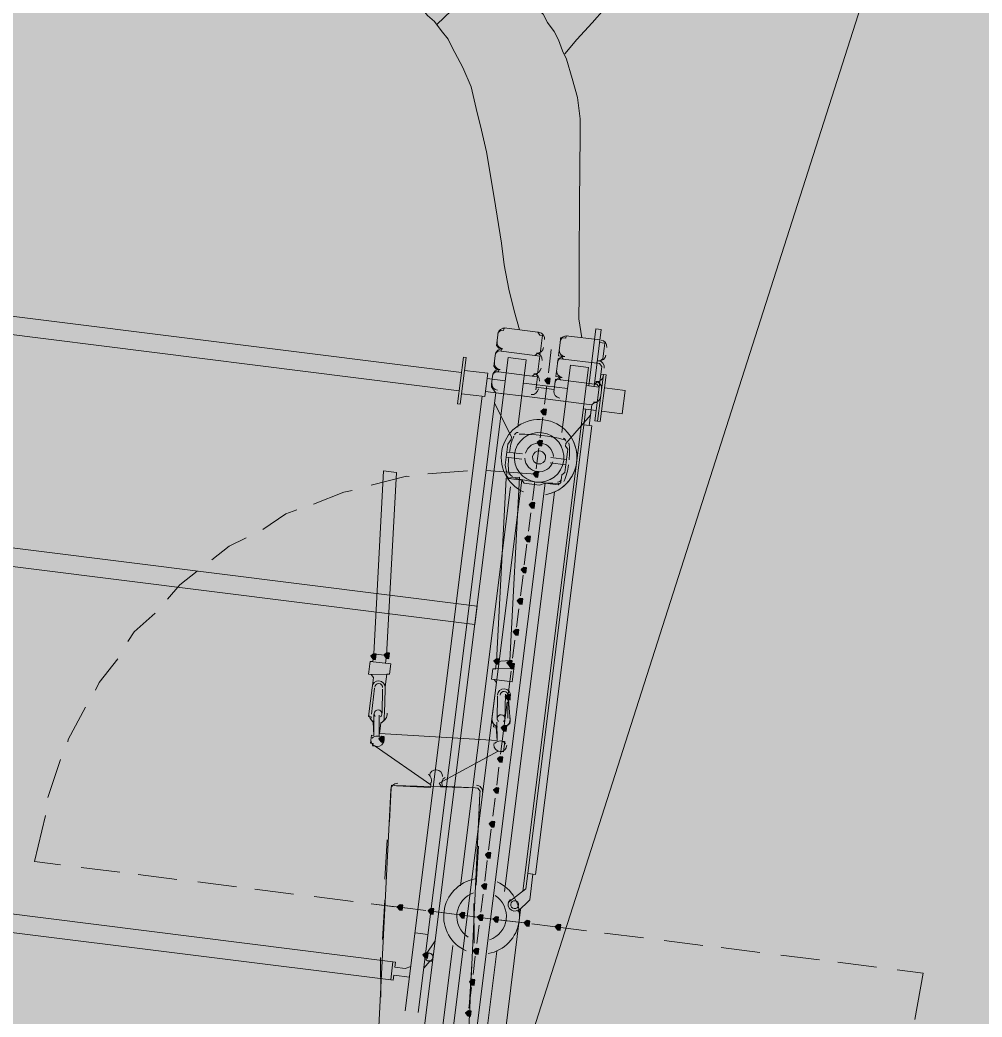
# Model space of a CAD drawing. Header units: metres. Extents: x -4 to 509425, y 7549 to 4732445.
# Drawn here: x 476016.144 to 476019.263, y 4719780.214 to 4719783.445 of the extents above; entities that cross this region are included whole.
import ezdxf

# ---------------------------------------------------------------- set-up
doc = ezdxf.new("R2010")
doc.units = ezdxf.units.M
doc.header["$LTSCALE"] = 0.01
doc.header["$MEASUREMENT"] = 0
doc.layers.get('0').update_dxf_attribs({"lineweight": 0})
for name, color, linetype in [('_SUBESTACIÓN', 1, 'Continuous'), ('NUDO GAROÑA', 211, 'Continuous'), ('SUBESTACION LA VID', 253, 'Continuous')]:
    doc.layers.add(name, color=color, linetype=linetype)

# ---------------------------------------------------------------- blocks, each defined once
blk = doc.blocks.new('A$Cfff6051d')
at = {"layer": 'SUBESTACION LA VID', "transparency": 33554687}
h = blk.add_hatch(color=256, dxfattribs=at)
h.dxf.hatch_style = 2
h.paths.add_polyline_path([(476017.8622, 4719782.2749), (476017.8633, 4719782.2833), (476017.8549, 4719782.2844), (476017.8454, 4719782.277), (476017.8528, 4719782.2676), (476017.8612, 4719782.2665)])
h = blk.add_hatch(color=256, dxfattribs=at)
h.dxf.hatch_style = 2
h.paths.add_polyline_path([(476017.8496, 4719782.1741), (476017.8506, 4719782.1825), (476017.8422, 4719782.1836), (476017.8328, 4719782.1762), (476017.8401, 4719782.1668), (476017.8485, 4719782.1657)])
h = blk.add_hatch(color=256, dxfattribs=at)
h.dxf.hatch_style = 2
h.paths.add_polyline_path([(476017.837, 4719782.0733), (476017.838, 4719782.0817), (476017.8296, 4719782.0828), (476017.8202, 4719782.0754), (476017.8275, 4719782.066), (476017.8359, 4719782.0649)])
h = blk.add_hatch(color=256, dxfattribs=at)
h.dxf.hatch_style = 2
h.paths.add_polyline_path([(476017.8243, 4719781.9725), (476017.8254, 4719781.9809), (476017.817, 4719781.982), (476017.8075, 4719781.9746), (476017.8149, 4719781.9652), (476017.8233, 4719781.9641)])
h = blk.add_hatch(color=256, dxfattribs=at)
h.dxf.hatch_style = 2
h.paths.add_polyline_path([(476017.8117, 4719781.8717), (476017.8127, 4719781.8801), (476017.8043, 4719781.8812), (476017.7949, 4719781.8738), (476017.8022, 4719781.8644), (476017.8106, 4719781.8633)])
h = blk.add_hatch(color=256, dxfattribs=at)
h.dxf.hatch_style = 2
h.paths.add_polyline_path([(476017.798, 4719781.7625), (476017.799, 4719781.7709), (476017.7906, 4719781.772), (476017.7812, 4719781.7646), (476017.7885, 4719781.7552), (476017.7969, 4719781.7541)])
h = blk.add_hatch(color=256, dxfattribs=at)
h.dxf.hatch_style = 2
h.paths.add_polyline_path([(476017.7854, 4719781.6617), (476017.7864, 4719781.6701), (476017.778, 4719781.6712), (476017.7686, 4719781.6638), (476017.7759, 4719781.6544), (476017.7843, 4719781.6533)])
h = blk.add_hatch(color=256, dxfattribs=at)
h.dxf.hatch_style = 2
h.paths.add_polyline_path([(476017.7727, 4719781.5609), (476017.7738, 4719781.5693), (476017.7654, 4719781.5704), (476017.7559, 4719781.563), (476017.7633, 4719781.5536), (476017.7717, 4719781.5525)])
h = blk.add_hatch(color=256, dxfattribs=at)
h.dxf.hatch_style = 2
h.paths.add_polyline_path([(476017.7601, 4719781.4601), (476017.7611, 4719781.4685), (476017.7527, 4719781.4695), (476017.7433, 4719781.4622), (476017.7506, 4719781.4527), (476017.759, 4719781.4517)])
h = blk.add_hatch(color=256, dxfattribs=at)
h.dxf.hatch_style = 2
h.paths.add_polyline_path([(476017.298, 4719781.3815), (476017.2991, 4719781.3899), (476017.2907, 4719781.391), (476017.2812, 4719781.3836), (476017.2886, 4719781.3742), (476017.297, 4719781.3731)])
h = blk.add_hatch(color=256, dxfattribs=at)
h.dxf.hatch_style = 2
h.paths.add_polyline_path([(476017.3411, 4719781.3846), (476017.3421, 4719781.393), (476017.3337, 4719781.3941), (476017.3243, 4719781.3868), (476017.3316, 4719781.3773), (476017.34, 4719781.3762)])
h = blk.add_hatch(color=256, dxfattribs=at)
h.dxf.hatch_style = 2
h.paths.add_polyline_path([(476017.697, 4719781.3656), (476017.6981, 4719781.374), (476017.6897, 4719781.3751), (476017.6802, 4719781.3677), (476017.6876, 4719781.3583), (476017.696, 4719781.3572)])
h = blk.add_hatch(color=256, dxfattribs=at)
h.dxf.hatch_style = 2
h.paths.add_polyline_path([(476017.739, 4719781.3603), (476017.7401, 4719781.3687), (476017.7317, 4719781.3698), (476017.7222, 4719781.3625), (476017.7296, 4719781.353), (476017.738, 4719781.3519)])
h = blk.add_hatch(color=256, dxfattribs=at)
h.dxf.hatch_style = 2
h.paths.add_polyline_path([(476017.7464, 4719781.3509), (476017.7474, 4719781.3593), (476017.739, 4719781.3603), (476017.7296, 4719781.353), (476017.7369, 4719781.3435), (476017.7453, 4719781.3425)])
h = blk.add_hatch(color=256, dxfattribs=at)
h.dxf.hatch_style = 2
h.paths.add_polyline_path([(476017.7337, 4719781.2501), (476017.7348, 4719781.2585), (476017.7264, 4719781.2595), (476017.7169, 4719781.2522), (476017.7243, 4719781.2427), (476017.7327, 4719781.2417)])
h = blk.add_hatch(color=256, dxfattribs=at)
h.dxf.hatch_style = 2
h.paths.add_polyline_path([(476017.7211, 4719781.1493), (476017.7222, 4719781.1577), (476017.7138, 4719781.1587), (476017.7043, 4719781.1514), (476017.7117, 4719781.1419), (476017.7201, 4719781.1409)])
h = blk.add_hatch(color=256, dxfattribs=at)
h.dxf.hatch_style = 2
h.paths.add_polyline_path([(476017.3242, 4719781.1137), (476017.3252, 4719781.1221), (476017.3168, 4719781.1232), (476017.3074, 4719781.1158), (476017.3147, 4719781.1064), (476017.3231, 4719781.1053)])
h = blk.add_hatch(color=256, dxfattribs=at)
h.dxf.hatch_style = 2
h.paths.add_polyline_path([(476017.7085, 4719781.0485), (476017.7095, 4719781.0569), (476017.7011, 4719781.0579), (476017.6917, 4719781.0506), (476017.699, 4719781.0411), (476017.7074, 4719781.0401)])
h = blk.add_hatch(color=256, dxfattribs=at)
h.dxf.hatch_style = 2
h.paths.add_polyline_path([(476017.6958, 4719780.9477), (476017.6969, 4719780.9561), (476017.6885, 4719780.9571), (476017.679, 4719780.9498), (476017.6864, 4719780.9403), (476017.6948, 4719780.9393)])
h = blk.add_hatch(color=256, dxfattribs=at)
h.dxf.hatch_style = 2
h.paths.add_polyline_path([(476017.6821, 4719780.8385), (476017.6832, 4719780.8469), (476017.6748, 4719780.8479), (476017.6653, 4719780.8406), (476017.6727, 4719780.8311), (476017.6811, 4719780.8301)])
h = blk.add_hatch(color=256, dxfattribs=at)
h.dxf.hatch_style = 2
h.paths.add_polyline_path([(476017.6695, 4719780.7377), (476017.6706, 4719780.7461), (476017.6622, 4719780.7471), (476017.6527, 4719780.7398), (476017.6601, 4719780.7303), (476017.6685, 4719780.7293)])
h = blk.add_hatch(color=256, dxfattribs=at)
h.dxf.hatch_style = 2
h.paths.add_polyline_path([(476017.6569, 4719780.6369), (476017.6579, 4719780.6453), (476017.6495, 4719780.6463), (476017.6401, 4719780.639), (476017.6474, 4719780.6295), (476017.6558, 4719780.6285)])
h = blk.add_hatch(color=256, dxfattribs=at)
h.dxf.hatch_style = 2
h.paths.add_polyline_path([(476017.3838, 4719780.5687), (476017.3849, 4719780.5771), (476017.3765, 4719780.5782), (476017.367, 4719780.5708), (476017.3744, 4719780.5614), (476017.3828, 4719780.5603)])
h = blk.add_hatch(color=256, dxfattribs=at)
h.dxf.hatch_style = 2
h.paths.add_polyline_path([(476017.4846, 4719780.5561), (476017.4857, 4719780.5645), (476017.4773, 4719780.5655), (476017.4678, 4719780.5582), (476017.4752, 4719780.5487), (476017.4836, 4719780.5477)])
h = blk.add_hatch(color=256, dxfattribs=at)
h.dxf.hatch_style = 2
h.paths.add_polyline_path([(476017.5854, 4719780.5434), (476017.5865, 4719780.5518), (476017.5781, 4719780.5529), (476017.5686, 4719780.5455), (476017.576, 4719780.5361), (476017.5844, 4719780.535)])
h = blk.add_hatch(color=256, dxfattribs=at)
h.dxf.hatch_style = 2
h.paths.add_polyline_path([(476017.6442, 4719780.5361), (476017.6453, 4719780.5445), (476017.6369, 4719780.5455), (476017.6274, 4719780.5382), (476017.6348, 4719780.5287), (476017.6432, 4719780.5277)])
h = blk.add_hatch(color=256, dxfattribs=at)
h.dxf.hatch_style = 2
h.paths.add_polyline_path([(476017.6946, 4719780.5297), (476017.6957, 4719780.5381), (476017.6873, 4719780.5392), (476017.6778, 4719780.5318), (476017.6852, 4719780.5224), (476017.6936, 4719780.5213)])
h = blk.add_hatch(color=256, dxfattribs=at)
h.dxf.hatch_style = 2
h.paths.add_polyline_path([(476017.7954, 4719780.5171), (476017.7965, 4719780.5255), (476017.7881, 4719780.5266), (476017.7786, 4719780.5192), (476017.786, 4719780.5098), (476017.7944, 4719780.5087)])
h = blk.add_hatch(color=256, dxfattribs=at)
h.dxf.hatch_style = 2
h.paths.add_polyline_path([(476017.8962, 4719780.5045), (476017.8973, 4719780.5129), (476017.8889, 4719780.5139), (476017.8794, 4719780.5066), (476017.8868, 4719780.4971), (476017.8952, 4719780.4961)])
h = blk.add_hatch(color=256, dxfattribs=at)
h.dxf.hatch_style = 2
h.paths.add_polyline_path([(476017.4667, 4719780.4133), (476017.4678, 4719780.4217), (476017.4594, 4719780.4227), (476017.4499, 4719780.4154), (476017.4573, 4719780.4059), (476017.4657, 4719780.4049)])
h = blk.add_hatch(color=256, dxfattribs=at)
h.dxf.hatch_style = 2
h.paths.add_polyline_path([(476017.6305, 4719780.4269), (476017.6316, 4719780.4353), (476017.6232, 4719780.4363), (476017.6137, 4719780.429), (476017.6211, 4719780.4195), (476017.6295, 4719780.4185)])
h = blk.add_hatch(color=256, dxfattribs=at)
h.dxf.hatch_style = 2
h.paths.add_polyline_path([(476017.6179, 4719780.3261), (476017.619, 4719780.3345), (476017.6106, 4719780.3355), (476017.6011, 4719780.3282), (476017.6085, 4719780.3187), (476017.6169, 4719780.3177)])
h = blk.add_hatch(color=256, dxfattribs=at)
h.dxf.hatch_style = 2
h.paths.add_polyline_path([(476017.6053, 4719780.2252), (476017.6063, 4719780.2336), (476017.5979, 4719780.2347), (476017.5885, 4719780.2274), (476017.5958, 4719780.2179), (476017.6042, 4719780.2168)])
at = {"layer": 'SUBESTACION LA VID', "lineweight": 15}
for p, q in [((476014.4086, 4719782.6994), (476017.5756, 4719782.3023)), ((476014.4013, 4719782.6406), (476017.5682, 4719782.2435)), ((476017.6932, 4719782.4241), (476017.6901, 4719782.3989)), ((476017.8224, 4719782.4335), (476017.7132, 4719782.4472)), ((476017.9148, 4719782.4219), (476018.024, 4719782.4082)), ((476017.8329, 4719782.381), (476017.836, 4719782.4062)), ((476017.8917, 4719782.3736), (476017.8948, 4719782.3988)), ((476017.275, 4719778.7479), (476017.7268, 4719782.3516)), ((476017.6848, 4719782.3569), (476017.6816, 4719782.3317)), ((476017.8129, 4719782.3579), (476017.7037, 4719782.3716)), ((476017.7037, 4719782.3716), (476017.8129, 4719782.3579)), ((476017.8665, 4719782.3768), (476017.857, 4719782.3012)), ((476018.0376, 4719782.3809), (476018.0345, 4719782.3557)), ((476017.9872, 4719782.319), (476017.7745, 4719780.6221)), ((476017.8244, 4719782.3138), (476017.8276, 4719782.339)), ((476017.8832, 4719782.3064), (476017.8864, 4719782.3316)), ((476017.9053, 4719782.3463), (476018.0145, 4719782.3326)), ((476018.0145, 4719782.3326), (476017.9053, 4719782.3463)), ((476017.585, 4719782.3097), (476017.5755, 4719782.2341)), ((476017.6764, 4719782.2897), (476017.6732, 4719782.2645)), ((476017.8045, 4719782.2907), (476017.6953, 4719782.3044)), ((476017.6953, 4719782.3044), (476017.8045, 4719782.2907)), ((476018.0292, 4719782.3137), (476018.026, 4719782.2885)), ((476017.6585, 4719782.2834), (476017.7173, 4719782.276)), ((476017.9189, 4719782.2508), (476017.7761, 4719782.2687)), ((476017.816, 4719782.2466), (476017.8192, 4719782.2718)), ((476017.8171, 4719782.255), (476017.8759, 4719782.2476)), ((476017.8517, 4719782.2592), (476017.8444, 4719782.2004)), ((476017.8748, 4719782.2392), (476017.878, 4719782.2644)), ((476017.8969, 4719782.2791), (476018.0061, 4719782.2654)), ((476018.0061, 4719782.2654), (476017.8969, 4719782.2791)), ((476018.0218, 4719782.2549), (476018.0124, 4719782.1793)), ((476017.6427, 4719782.2257), (476017.3932, 4719780.2348)), ((476017.4352, 4719780.2295), (476017.6869, 4719782.2372)), ((476017.6533, 4719782.2414), (476017.7121, 4719782.234)), ((476017.6869, 4719782.2372), (476017.7961, 4719782.2235)), ((476017.9137, 4719782.2088), (476017.7709, 4719782.2267)), ((476018.0208, 4719782.2465), (476018.0176, 4719782.2213)), ((476018.0386, 4719782.2528), (476018.0292, 4719782.1772)), ((476017.9977, 4719782.1982), (476017.8885, 4719782.2119)), ((476017.8391, 4719782.1584), (476017.8307, 4719782.0912)), ((476017.9788, 4719782.1835), (476017.9724, 4719782.1331)), ((476017.9956, 4719782.1814), (476017.9892, 4719782.131)), ((476017.7708, 4719782.0219), (476017.7204, 4719782.0282)), ((476017.7729, 4719782.0387), (476017.7225, 4719782.045)), ((476017.8265, 4719782.0576), (476017.818, 4719781.9904)), ((476017.8632, 4719782.0103), (476017.9136, 4719782.004)), ((476017.8653, 4719782.0271), (476017.9157, 4719782.0208)), ((476017.2907, 4719781.391), (476017.3224, 4719781.9842)), ((476017.3644, 4719781.979), (476017.3224, 4719781.9842)), ((476017.3327, 4719781.3857), (476017.3644, 4719781.979)), ((476017.5954, 4719781.9842), (476017.4662, 4719781.9748)), ((476017.8159, 4719781.9736), (476017.6553, 4719781.9852)), ((476017.7708, 4719781.9536), (476017.4158, 4719779.1227)), ((476017.8464, 4719781.9442), (476017.4915, 4719779.1132)), ((476017.5718, 4719780.639), (476017.734, 4719781.9326)), ((476017.6886, 4719781.3667), (476017.7204, 4719781.96)), ((476017.7204, 4719781.96), (476017.7634, 4719781.9631)), ((476017.7317, 4719781.3698), (476017.7634, 4719781.9631)), ((476017.8128, 4719781.9484), (476017.8054, 4719781.8896)), ((476017.7146, 4719780.6211), (476017.8768, 4719781.9147)), ((476017.8001, 4719781.8476), (476017.7928, 4719781.7888)), ((476017.7875, 4719781.7468), (476017.7791, 4719781.6796)), ((476017.7748, 4719781.646), (476017.7664, 4719781.5788)), ((476017.7612, 4719781.5368), (476017.7538, 4719781.4779)), ((476017.7485, 4719781.4359), (476017.7411, 4719781.3771)), ((476017.2875, 4719781.3658), (476017.2896, 4719781.3826)), ((476017.3327, 4719781.3857), (476017.2907, 4719781.391)), ((476017.3295, 4719781.3605), (476017.3327, 4719781.3857)), ((476017.2749, 4719781.3332), (476017.278, 4719781.3584)), ((476017.278, 4719781.3584), (476017.278, 4719781.3584)), ((476017.3379, 4719781.3594), (476017.2791, 4719781.3668)), ((476017.3379, 4719781.3594), (476017.3379, 4719781.3594)), ((476017.6855, 4719781.3415), (476017.6886, 4719781.3667)), ((476017.6886, 4719781.3667), (476017.7317, 4719781.3698)), ((476017.7369, 4719781.3435), (476017.7306, 4719781.3614)), ((476017.2749, 4719781.3332), (476017.2749, 4719781.3332)), ((476017.2822, 4719781.3238), (476017.2896, 4719781.3143)), ((476017.3337, 4719781.3258), (476017.3316, 4719781.309)), ((476017.3421, 4719781.3248), (476017.3421, 4719781.3248)), ((476017.6729, 4719781.3089), (476017.6771, 4719781.3425)), ((476017.6771, 4719781.3425), (476017.7369, 4719781.3435)), ((476017.6771, 4719781.3425), (476017.6771, 4719781.3425)), ((476017.7359, 4719781.3351), (476017.7285, 4719781.2763)), ((476017.7359, 4719781.3351), (476017.7359, 4719781.3351)), ((476017.7411, 4719781.3089), (476017.7443, 4719781.3341)), ((476017.2864, 4719781.2891), (476017.2896, 4719781.3143)), ((476017.3284, 4719781.2838), (476017.3316, 4719781.309)), ((476017.6813, 4719781.3079), (476017.7401, 4719781.3005)), ((476017.6813, 4719781.3079), (476017.6813, 4719781.3079)), ((476017.6813, 4719781.3079), (476017.6886, 4719781.2984)), ((476017.6844, 4719781.2648), (476017.6886, 4719781.2984)), ((476017.7275, 4719781.2679), (476017.7306, 4719781.2931)), ((476017.7317, 4719781.3015), (476017.7306, 4719781.2931)), ((476017.7411, 4719781.3089), (476017.7411, 4719781.3089)), ((476017.2759, 4719781.2051), (476017.2854, 4719781.2807)), ((476017.2832, 4719781.1957), (476017.2938, 4719781.2797)), ((476017.3179, 4719781.1998), (476017.319, 4719781.2765)), ((476017.3263, 4719781.1988), (476017.3274, 4719781.2754)), ((476017.6739, 4719781.1808), (476017.6833, 4719781.2564)), ((476017.6907, 4719781.1787), (476017.6917, 4719781.2554)), ((476017.7159, 4719781.1755), (476017.718, 4719781.2606)), ((476017.7253, 4719781.1829), (476017.7264, 4719781.2595)), ((476017.7232, 4719781.2343), (476017.7148, 4719781.1671)), ((476017.2916, 4719781.1946), (476017.2916, 4719781.1263)), ((476017.3084, 4719781.1925), (476017.3084, 4719781.1242)), ((476017.6896, 4719781.1703), (476017.6906, 4719781.1104)), ((476017.7159, 4719781.1755), (476017.7074, 4719781.1083)), ((476017.3095, 4719781.1326), (476017.6906, 4719781.1104)), ((476017.7106, 4719781.1335), (476017.7022, 4719781.0663)), ((476017.2811, 4719781.1106), (476017.2822, 4719781.119)), ((476017.2958, 4719781.0917), (476017.4764, 4719780.9667)), ((476017.6801, 4719781.0947), (476017.6812, 4719781.1031)), ((476017.7137, 4719781.0905), (476017.7148, 4719781.0989)), ((476017.6948, 4719781.0758), (476017.5026, 4719780.9719)), ((476016.2751, 4719781.049), (476016.2341, 4719780.9262)), ((476017.6969, 4719781.0243), (476017.6895, 4719780.9655)), ((476017.3567, 4719780.9646), (476017.6202, 4719780.9572)), ((476017.3419, 4719780.847), (476017.3472, 4719780.9573)), ((476017.6349, 4719780.9383), (476017.6307, 4719780.8364)), ((476017.6843, 4719780.9235), (476017.6769, 4719780.8647)), ((476016.2267, 4719780.8674), (476016.191, 4719780.7183)), ((476017.3533, 4719780.3934), (476013.674, 4719780.8546)), ((476017.6716, 4719780.8227), (476017.6632, 4719780.7555)), ((476013.6666, 4719780.7958), (476017.3459, 4719780.3346)), ((476017.3272, 4719780.6611), (476017.3345, 4719780.7882)), ((476017.6307, 4719780.7681), (476017.6233, 4719780.6411)), ((476016.275, 4719780.7077), (476016.191, 4719780.7183)), ((476017.659, 4719780.7219), (476017.6506, 4719780.6547)), ((476016.4682, 4719780.6835), (476016.3422, 4719780.6993)), ((476016.653, 4719780.6603), (476016.527, 4719780.6761)), ((476017.7902, 4719780.6799), (476017.8154, 4719780.6767)), ((476016.8462, 4719780.6361), (476016.7202, 4719780.6519)), ((476017.031, 4719780.6129), (476016.905, 4719780.6287)), ((476017.6453, 4719780.6127), (476017.6379, 4719780.5539)), ((476017.2242, 4719780.5887), (476017.0982, 4719780.6045)), ((476017.409, 4719780.5656), (476017.283, 4719780.5813)), ((476017.3586, 4719780.5719), (476017.2914, 4719780.5803)), ((476017.3197, 4719780.4658), (476017.3271, 4719780.5929)), ((476017.6159, 4719780.5823), (476017.6169, 4719780.4542)), ((476017.4594, 4719780.5592), (476017.3922, 4719780.5677)), ((476017.6022, 4719780.5413), (476017.4762, 4719780.5571)), ((476017.5602, 4719780.5466), (476017.5014, 4719780.554)), ((476017.7671, 4719780.5633), (476017.5354, 4719778.7152)), ((476017.661, 4719780.534), (476017.6022, 4719780.5413)), ((476017.6327, 4719780.5119), (476017.6253, 4719780.4531)), ((476017.787, 4719780.5182), (476017.661, 4719780.534)), ((476017.7702, 4719780.5203), (476017.703, 4719780.5287)), ((476017.871, 4719780.5076), (476017.8038, 4719780.5161)), ((476017.9802, 4719780.4939), (476017.8542, 4719780.5097)), ((476017.4247, 4719780.4868), (476017.4667, 4719780.4815)), ((476017.9718, 4719780.495), (476017.9046, 4719780.5034)), ((476018.1651, 4719780.4708), (476018.039, 4719780.4866)), ((476017.3854, 4719779.1521), (476017.5476, 4719780.4458)), ((476017.4898, 4719780.4616), (476017.4583, 4719780.4143)), ((476018.3583, 4719780.4465), (476018.2323, 4719780.4623)), ((476017.5282, 4719779.1342), (476017.6904, 4719780.4279)), ((476018.5431, 4719780.4234), (476018.4171, 4719780.4392)), ((476018.7363, 4719780.3992), (476018.6103, 4719780.415)), ((476017.3134, 4719780.2789), (476017.3124, 4719780.407)), ((476017.4531, 4719780.3723), (476017.473, 4719780.3954)), ((476017.4814, 4719780.3944), (476017.473, 4719780.3954)), ((476017.6085, 4719780.387), (476017.6011, 4719780.2599)), ((476017.62, 4719780.4111), (476017.6127, 4719780.3523)), ((476018.9211, 4719780.376), (476018.7951, 4719780.3918)), ((476017.6074, 4719780.3103), (476017.599, 4719780.2431))]:
    blk.add_line(p, q, dxfattribs=at)
for points in [[(476017.5434, 4719783.4753), (476017.4951, 4719783.4302)], [(476018.0391, 4719783.4814), (476017.9992, 4719783.4352), (476017.9498, 4719783.3817), (476017.9099, 4719783.3355)], [(476017.7636, 4719782.4409), (476017.7458, 4719782.5028), (476017.729, 4719782.5732), (476017.7133, 4719782.652), (476017.7049, 4719782.7213), (476017.6808, 4719782.8693), (476017.6567, 4719783.0174), (476017.6399, 4719783.0878), (476017.6231, 4719783.1581), (476017.6064, 4719783.2285), (476017.5801, 4719783.2915), (476017.5455, 4719783.3556), (476017.5319, 4719783.3829), (476017.5098, 4719783.4113), (476017.4878, 4719783.4396), (476017.4647, 4719783.4596), (476017.4426, 4719783.4879), (476017.4195, 4719783.5079)], [(476017.9652, 4719782.4156), (476017.9558, 4719782.4765), (476017.9568, 4719782.5532), (476017.9569, 4719782.6214), (476017.9569, 4719782.6897), (476017.958, 4719782.8346), (476017.9591, 4719782.9795), (476017.9602, 4719783.0562), (476017.9602, 4719783.1244), (476017.9518, 4719783.1937), (476017.934, 4719783.2557), (476017.9162, 4719783.3176), (476017.9025, 4719783.345), (476017.8899, 4719783.3807), (476017.8763, 4719783.408), (476017.8543, 4719783.4363), (476017.8406, 4719783.4636), (476017.8175, 4719783.4836)], [(476017.7132, 4719782.4472), (476017.7121, 4719782.4388), (476017.7037, 4719782.4399), (476017.6943, 4719782.4325), (476017.6932, 4719782.4241), (476017.6901, 4719782.3989), (476017.689, 4719782.3905), (476017.6964, 4719782.3811), (476017.7048, 4719782.38), (476017.7037, 4719782.3716), (476017.6953, 4719782.3727), (476017.6858, 4719782.3653), (476017.6848, 4719782.3569), (476017.6816, 4719782.3317), (476017.6806, 4719782.3233), (476017.6879, 4719782.3138), (476017.6963, 4719782.3128), (476017.6953, 4719782.3044), (476017.6869, 4719782.3054), (476017.6774, 4719782.2981), (476017.6764, 4719782.2897), (476017.6732, 4719782.2645), (476017.6722, 4719782.2561), (476017.6795, 4719782.2466), (476017.6869, 4719782.2372), (476017.6826, 4719782.2036), (476017.7372, 4719782.0944), (476017.7362, 4719782.086), (476017.7256, 4719782.0702), (476017.7246, 4719782.0618), (476017.7225, 4719782.045), (476017.7204, 4719782.0282), (476017.7193, 4719782.0198), (476017.7172, 4719782.003), (476017.7225, 4719781.9768), (476017.7214, 4719781.9684), (476017.7288, 4719781.9589), (476017.7372, 4719781.9579), (476017.7456, 4719781.9568), (476017.754, 4719781.9557), (476017.7624, 4719781.9547), (476017.7708, 4719781.9536), (476017.7781, 4719781.9442), (476017.8033, 4719781.941), (476017.8117, 4719781.94), (476017.8201, 4719781.9389), (476017.8285, 4719781.9379), (476017.8464, 4719781.9442), (476017.8632, 4719781.9421), (476017.8716, 4719781.941), (476017.88, 4719781.9399), (476017.8884, 4719781.9389), (476017.8978, 4719781.9462), (476017.8989, 4719781.9546), (476017.8999, 4719781.963), (476017.901, 4719781.9714), (476017.9104, 4719781.9788), (476017.9115, 4719781.9872), (476017.9125, 4719781.9956), (476017.9136, 4719782.004), (476017.9157, 4719782.0208), (476017.9167, 4719782.0292), (476017.9189, 4719782.046), (476017.9199, 4719782.0544), (476017.9126, 4719782.0638), (476017.9136, 4719782.0722), (476017.9935, 4719782.1646), (476017.9977, 4719782.1982), (476018.0071, 4719782.2056), (476018.0155, 4719782.2045), (476018.0166, 4719782.2129), (476018.0176, 4719782.2213), (476018.0208, 4719782.2465), (476018.0218, 4719782.2549), (476018.0145, 4719782.2644), (476018.0061, 4719782.2654), (476018.0155, 4719782.2728), (476018.0239, 4719782.2717), (476018.025, 4719782.2801), (476018.026, 4719782.2885), (476018.0292, 4719782.3137), (476018.0303, 4719782.3221), (476018.0229, 4719782.3316), (476018.0145, 4719782.3326), (476018.0156, 4719782.341), (476018.024, 4719782.34), (476018.0334, 4719782.3473), (476018.0345, 4719782.3557), (476018.0376, 4719782.3809), (476018.0387, 4719782.3893), (476018.0397, 4719782.3977), (476018.0313, 4719782.3988), (476018.0229, 4719782.3998), (476018.024, 4719782.4082), (476017.9148, 4719782.4219), (476017.9137, 4719782.4135), (476017.9053, 4719782.4146), (476017.8969, 4719782.4156), (476017.8959, 4719782.4072), (476017.8948, 4719782.3988), (476017.8917, 4719782.3736), (476017.8906, 4719782.3652), (476017.8896, 4719782.3568), (476017.898, 4719782.3558), (476017.9053, 4719782.3463), (476017.8969, 4719782.3474), (476017.8885, 4719782.3484), (476017.8875, 4719782.34), (476017.8864, 4719782.3316), (476017.8832, 4719782.3064), (476017.8822, 4719782.298), (476017.8811, 4719782.2896), (476017.8895, 4719782.2886), (476017.8969, 4719782.2791), (476017.8885, 4719782.2802), (476017.8801, 4719782.2812), (476017.879, 4719782.2728), (476017.878, 4719782.2644), (476017.8759, 4719782.2476), (476017.8171, 4719782.255), (476017.8192, 4719782.2718), (476017.8202, 4719782.2802), (476017.8213, 4719782.2886), (476017.8129, 4719782.2896), (476017.8045, 4719782.2907), (476017.8139, 4719782.298), (476017.8223, 4719782.297), (476017.8234, 4719782.3054), (476017.8244, 4719782.3138), (476017.8276, 4719782.339), (476017.8287, 4719782.3474), (476017.8297, 4719782.3558), (476017.8213, 4719782.3569), (476017.8129, 4719782.3579), (476017.8224, 4719782.3653), (476017.8308, 4719782.3642), (476017.8318, 4719782.3726), (476017.8329, 4719782.381), (476017.836, 4719782.4062), (476017.8371, 4719782.4146), (476017.8381, 4719782.423), (476017.8297, 4719782.4241), (476017.8224, 4719782.4335), (476017.7132, 4719782.4472)], [(476018.005, 4719782.257), (476018.0282, 4719782.4418), (476018.0114, 4719782.4439), (476017.9882, 4719782.2591)], [(476017.5713, 4719782.2005), (476017.5755, 4719782.2341), (476017.6511, 4719782.2246), (476017.6606, 4719782.3002), (476017.585, 4719782.3097), (476017.5903, 4719782.3517), (476017.5819, 4719782.3527), (476017.5629, 4719782.2015), (476017.5713, 4719782.2005)], [(476017.7582, 4719782.1259), (476017.7856, 4719782.3443), (476017.7268, 4719782.3516)], [(476017.901, 4719782.1079), (476017.9284, 4719782.3264), (476017.9872, 4719782.319)], [(476017.9798, 4719782.2602), (476018.0218, 4719782.2549), (476018.0271, 4719782.2969), (476018.0355, 4719782.2959), (476018.0165, 4719782.1447), (476018.0081, 4719782.1457), (476018.0124, 4719782.1793), (476017.9704, 4719782.1846)], [(476018.0249, 4719782.1436), (476018.0292, 4719782.1772), (476018.0964, 4719782.1688), (476018.1058, 4719782.2444), (476018.0386, 4719782.2528), (476018.0439, 4719782.2948), (476018.0355, 4719782.2959), (476018.0165, 4719782.1447), (476018.0249, 4719782.1436)], [(476017.6869, 4719782.2372), (476017.6826, 4719782.2036), (476017.7372, 4719782.0944)], [(476017.9977, 4719782.1982), (476017.9935, 4719782.1646), (476017.9136, 4719782.0722)], [(476017.8154, 4719780.6767), (476017.9976, 4719782.13), (476017.9724, 4719782.1331), (476017.7902, 4719780.6799)], [(476013.9127, 4719782.0107), (476013.9054, 4719781.9519), (476017.6183, 4719781.4864), (476017.6257, 4719781.5452), (476013.9127, 4719782.0107)], [(476017.7634, 4719781.9631), (476017.7204, 4719781.96), (476017.6886, 4719781.3667), (476017.6855, 4719781.3415), (476017.6771, 4719781.3425), (476017.6729, 4719781.3089), (476017.6813, 4719781.3079), (476017.6886, 4719781.2984), (476017.6844, 4719781.2648), (476017.6833, 4719781.2564), (476017.6739, 4719781.1808), (476017.6728, 4719781.1724), (476017.6802, 4719781.163), (476017.6791, 4719781.1546), (476017.6875, 4719781.1535), (476017.6906, 4719781.1104), (476017.3095, 4719781.1326), (476017.3137, 4719781.1662), (476017.3231, 4719781.1736), (476017.3242, 4719781.182), (476017.3252, 4719781.1904), (476017.3263, 4719781.1988), (476017.3274, 4719781.2754), (476017.3284, 4719781.2838), (476017.3316, 4719781.309), (476017.3337, 4719781.3258), (476017.3421, 4719781.3248), (476017.3463, 4719781.3584), (476017.3379, 4719781.3594), (476017.3295, 4719781.3605), (476017.3327, 4719781.3857), (476017.3644, 4719781.979), (476017.3224, 4719781.9842), (476017.2907, 4719781.391), (476017.2896, 4719781.3826), (476017.2875, 4719781.3658), (476017.2791, 4719781.3668), (476017.278, 4719781.3584), (476017.2749, 4719781.3332), (476017.2738, 4719781.3248), (476017.2822, 4719781.3238), (476017.2896, 4719781.3143), (476017.2864, 4719781.2891), (476017.2854, 4719781.2807), (476017.2748, 4719781.1967), (476017.2738, 4719781.1883), (476017.2822, 4719781.1873), (476017.2811, 4719781.1789), (476017.2885, 4719781.1694), (476017.2916, 4719781.1263), (476017.2832, 4719781.1274), (476017.2822, 4719781.119), (476017.2811, 4719781.1106), (476017.2801, 4719781.1022), (476017.2885, 4719781.1011), (476017.2874, 4719781.0927), (476017.2958, 4719781.0917), (476017.4764, 4719780.9667), (476017.4753, 4719780.9583), (476017.3651, 4719780.9636), (476017.3567, 4719780.9646), (476017.3483, 4719780.9657), (476017.3472, 4719780.9573), (476017.3462, 4719780.9489), (476017.2362, 4719778.7784)], [(476017.5333, 4719778.7667), (476017.6349, 4719780.9383), (476017.636, 4719780.9467), (476017.6286, 4719780.9561), (476017.6202, 4719780.9572), (476017.51, 4719780.9624), (476017.5026, 4719780.9719), (476017.6948, 4719781.0758), (476017.7032, 4719781.0747), (476017.7116, 4719781.0737), (476017.7127, 4719781.0821), (476017.7137, 4719781.0905), (476017.7148, 4719781.0989), (476017.7158, 4719781.1073), (476017.7074, 4719781.1083), (476017.7127, 4719781.1503), (476017.7222, 4719781.1577), (476017.7316, 4719781.165), (476017.7327, 4719781.1734), (476017.7264, 4719781.2595), (476017.7275, 4719781.2679), (476017.7306, 4719781.2931), (476017.7317, 4719781.3015), (476017.7401, 4719781.3005), (476017.7411, 4719781.3089), (476017.7443, 4719781.3341), (476017.7453, 4719781.3425), (476017.7369, 4719781.3435), (476017.7306, 4719781.3614), (476017.7317, 4719781.3698), (476017.7634, 4719781.9631)], [(476017.4053, 4719781.9653), (476017.3969, 4719781.9664), (476017.2825, 4719781.9381)], [(476017.2205, 4719781.9202), (476017.1942, 4719781.915), (476017.0955, 4719781.8762)], [(476017.042, 4719781.8573), (476017.0063, 4719781.8447), (476016.9317, 4719781.7943)], [(476016.8771, 4719781.767), (476016.8225, 4719781.7398), (476016.7657, 4719781.6957)], [(476016.7185, 4719781.6589), (476016.6617, 4719781.6149), (476016.6218, 4719781.5687)], [(476016.5819, 4719781.5225), (476016.5147, 4719781.4627), (476016.4937, 4719781.4312)], [(476016.4611, 4719781.3755), (476016.4002, 4719781.2978), (476016.3886, 4719781.2737)], [(476017.3463, 4719781.3584), (476017.3421, 4719781.3248), (476017.2822, 4719781.3238)], [(476016.356, 4719781.218), (476016.3003, 4719781.1141), (476016.2993, 4719781.1057)], [(476017.7902, 4719780.6799), (476017.7839, 4719780.6295), (476017.7272, 4719780.5854)], [(476017.7576, 4719780.556), (476017.7965, 4719780.5938), (476017.807, 4719780.6778)], [(476017.3533, 4719780.3934), (476017.3459, 4719780.3346), (476017.3543, 4719780.3335), (476017.3564, 4719780.3503), (476017.4068, 4719780.344)], [(476017.4111, 4719780.3776), (476017.3932, 4719780.3713), (476017.3596, 4719780.3755), (476017.3617, 4719780.3923), (476017.3533, 4719780.3934)], [(476019.0449, 4719780.2069), (476019.0723, 4719780.357), (476018.9883, 4719780.3676)]]:
    blk.add_lwpolyline(points, dxfattribs=at)
at = {"layer": 'SUBESTACION LA VID'}
for points in [[(476017.8622, 4719782.2749), (476017.8633, 4719782.2833), (476017.8549, 4719782.2844), (476017.8454, 4719782.277), (476017.8528, 4719782.2676), (476017.8612, 4719782.2665)], [(476017.8496, 4719782.1741), (476017.8506, 4719782.1825), (476017.8422, 4719782.1836), (476017.8328, 4719782.1762), (476017.8401, 4719782.1668), (476017.8485, 4719782.1657)], [(476017.837, 4719782.0733), (476017.838, 4719782.0817), (476017.8296, 4719782.0828), (476017.8202, 4719782.0754), (476017.8275, 4719782.066), (476017.8359, 4719782.0649)], [(476017.8243, 4719781.9725), (476017.8254, 4719781.9809), (476017.817, 4719781.982), (476017.8075, 4719781.9746), (476017.8149, 4719781.9652), (476017.8233, 4719781.9641)], [(476017.8117, 4719781.8717), (476017.8127, 4719781.8801), (476017.8043, 4719781.8812), (476017.7949, 4719781.8738), (476017.8022, 4719781.8644), (476017.8106, 4719781.8633)], [(476017.798, 4719781.7625), (476017.799, 4719781.7709), (476017.7906, 4719781.772), (476017.7812, 4719781.7646), (476017.7885, 4719781.7552), (476017.7969, 4719781.7541)], [(476017.7854, 4719781.6617), (476017.7864, 4719781.6701), (476017.778, 4719781.6712), (476017.7686, 4719781.6638), (476017.7759, 4719781.6544), (476017.7843, 4719781.6533)], [(476017.7727, 4719781.5609), (476017.7738, 4719781.5693), (476017.7654, 4719781.5704), (476017.7559, 4719781.563), (476017.7633, 4719781.5536), (476017.7717, 4719781.5525)], [(476017.7601, 4719781.4601), (476017.7611, 4719781.4685), (476017.7527, 4719781.4695), (476017.7433, 4719781.4622), (476017.7506, 4719781.4527), (476017.759, 4719781.4517)], [(476017.298, 4719781.3815), (476017.2991, 4719781.3899), (476017.2907, 4719781.391), (476017.2812, 4719781.3836), (476017.2886, 4719781.3742), (476017.297, 4719781.3731)], [(476017.3411, 4719781.3846), (476017.3421, 4719781.393), (476017.3337, 4719781.3941), (476017.3243, 4719781.3868), (476017.3316, 4719781.3773), (476017.34, 4719781.3762)], [(476017.697, 4719781.3656), (476017.6981, 4719781.374), (476017.6897, 4719781.3751), (476017.6802, 4719781.3677), (476017.6876, 4719781.3583), (476017.696, 4719781.3572)], [(476017.739, 4719781.3603), (476017.7401, 4719781.3687), (476017.7317, 4719781.3698), (476017.7222, 4719781.3625), (476017.7296, 4719781.353), (476017.738, 4719781.3519)], [(476017.7464, 4719781.3509), (476017.7474, 4719781.3593), (476017.739, 4719781.3603), (476017.7296, 4719781.353), (476017.7369, 4719781.3435), (476017.7453, 4719781.3425)], [(476017.7337, 4719781.2501), (476017.7348, 4719781.2585), (476017.7264, 4719781.2595), (476017.7169, 4719781.2522), (476017.7243, 4719781.2427), (476017.7327, 4719781.2417)], [(476017.7211, 4719781.1493), (476017.7222, 4719781.1577), (476017.7138, 4719781.1587), (476017.7043, 4719781.1514), (476017.7117, 4719781.1419), (476017.7201, 4719781.1409)], [(476017.3242, 4719781.1137), (476017.3252, 4719781.1221), (476017.3168, 4719781.1232), (476017.3074, 4719781.1158), (476017.3147, 4719781.1064), (476017.3231, 4719781.1053)], [(476017.7085, 4719781.0485), (476017.7095, 4719781.0569), (476017.7011, 4719781.0579), (476017.6917, 4719781.0506), (476017.699, 4719781.0411), (476017.7074, 4719781.0401)], [(476017.6958, 4719780.9477), (476017.6969, 4719780.9561), (476017.6885, 4719780.9571), (476017.679, 4719780.9498), (476017.6864, 4719780.9403), (476017.6948, 4719780.9393)], [(476017.6821, 4719780.8385), (476017.6832, 4719780.8469), (476017.6748, 4719780.8479), (476017.6653, 4719780.8406), (476017.6727, 4719780.8311), (476017.6811, 4719780.8301)], [(476017.6695, 4719780.7377), (476017.6706, 4719780.7461), (476017.6622, 4719780.7471), (476017.6527, 4719780.7398), (476017.6601, 4719780.7303), (476017.6685, 4719780.7293)], [(476017.6569, 4719780.6369), (476017.6579, 4719780.6453), (476017.6495, 4719780.6463), (476017.6401, 4719780.639), (476017.6474, 4719780.6295), (476017.6558, 4719780.6285)], [(476017.3838, 4719780.5687), (476017.3849, 4719780.5771), (476017.3765, 4719780.5782), (476017.367, 4719780.5708), (476017.3744, 4719780.5614), (476017.3828, 4719780.5603)], [(476017.4846, 4719780.5561), (476017.4857, 4719780.5645), (476017.4773, 4719780.5655), (476017.4678, 4719780.5582), (476017.4752, 4719780.5487), (476017.4836, 4719780.5477)], [(476017.5854, 4719780.5434), (476017.5865, 4719780.5518), (476017.5781, 4719780.5529), (476017.5686, 4719780.5455), (476017.576, 4719780.5361), (476017.5844, 4719780.535)], [(476017.6442, 4719780.5361), (476017.6453, 4719780.5445), (476017.6369, 4719780.5455), (476017.6274, 4719780.5382), (476017.6348, 4719780.5287), (476017.6432, 4719780.5277)], [(476017.6946, 4719780.5297), (476017.6957, 4719780.5381), (476017.6873, 4719780.5392), (476017.6778, 4719780.5318), (476017.6852, 4719780.5224), (476017.6936, 4719780.5213)], [(476017.7954, 4719780.5171), (476017.7965, 4719780.5255), (476017.7881, 4719780.5266), (476017.7786, 4719780.5192), (476017.786, 4719780.5098), (476017.7944, 4719780.5087)], [(476017.8962, 4719780.5045), (476017.8973, 4719780.5129), (476017.8889, 4719780.5139), (476017.8794, 4719780.5066), (476017.8868, 4719780.4971), (476017.8952, 4719780.4961)], [(476017.4667, 4719780.4133), (476017.4678, 4719780.4217), (476017.4594, 4719780.4227), (476017.4499, 4719780.4154), (476017.4573, 4719780.4059), (476017.4657, 4719780.4049)], [(476017.6305, 4719780.4269), (476017.6316, 4719780.4353), (476017.6232, 4719780.4363), (476017.6137, 4719780.429), (476017.6211, 4719780.4195), (476017.6295, 4719780.4185)], [(476017.6179, 4719780.3261), (476017.619, 4719780.3345), (476017.6106, 4719780.3355), (476017.6011, 4719780.3282), (476017.6085, 4719780.3187), (476017.6169, 4719780.3177)], [(476017.6053, 4719780.2252), (476017.6063, 4719780.2336), (476017.5979, 4719780.2347), (476017.5885, 4719780.2274), (476017.5958, 4719780.2179), (476017.6042, 4719780.2168)]]:
    blk.add_lwpolyline(points, close=True, dxfattribs=at)
at = {"layer": 'SUBESTACION LA VID', "lineweight": 0}
for points in [[(476017.8622, 4719782.2749), (476017.8633, 4719782.2833), (476017.8549, 4719782.2844), (476017.8454, 4719782.277), (476017.8528, 4719782.2676), (476017.8612, 4719782.2665)], [(476017.8496, 4719782.1741), (476017.8506, 4719782.1825), (476017.8422, 4719782.1836), (476017.8328, 4719782.1762), (476017.8401, 4719782.1668), (476017.8485, 4719782.1657)], [(476017.837, 4719782.0733), (476017.838, 4719782.0817), (476017.8296, 4719782.0828), (476017.8202, 4719782.0754), (476017.8275, 4719782.066), (476017.8359, 4719782.0649)], [(476017.8243, 4719781.9725), (476017.8254, 4719781.9809), (476017.817, 4719781.982), (476017.8075, 4719781.9746), (476017.8149, 4719781.9652), (476017.8233, 4719781.9641)], [(476017.8117, 4719781.8717), (476017.8127, 4719781.8801), (476017.8043, 4719781.8812), (476017.7949, 4719781.8738), (476017.8022, 4719781.8644), (476017.8106, 4719781.8633)], [(476017.798, 4719781.7625), (476017.799, 4719781.7709), (476017.7906, 4719781.772), (476017.7812, 4719781.7646), (476017.7885, 4719781.7552), (476017.7969, 4719781.7541)], [(476017.7854, 4719781.6617), (476017.7864, 4719781.6701), (476017.778, 4719781.6712), (476017.7686, 4719781.6638), (476017.7759, 4719781.6544), (476017.7843, 4719781.6533)], [(476017.7727, 4719781.5609), (476017.7738, 4719781.5693), (476017.7654, 4719781.5704), (476017.7559, 4719781.563), (476017.7633, 4719781.5536), (476017.7717, 4719781.5525)], [(476017.7601, 4719781.4601), (476017.7611, 4719781.4685), (476017.7527, 4719781.4695), (476017.7433, 4719781.4622), (476017.7506, 4719781.4527), (476017.759, 4719781.4517)], [(476017.298, 4719781.3815), (476017.2991, 4719781.3899), (476017.2907, 4719781.391), (476017.2812, 4719781.3836), (476017.2886, 4719781.3742), (476017.297, 4719781.3731)], [(476017.3411, 4719781.3846), (476017.3421, 4719781.393), (476017.3337, 4719781.3941), (476017.3243, 4719781.3868), (476017.3316, 4719781.3773), (476017.34, 4719781.3762)], [(476017.697, 4719781.3656), (476017.6981, 4719781.374), (476017.6897, 4719781.3751), (476017.6802, 4719781.3677), (476017.6876, 4719781.3583), (476017.696, 4719781.3572)], [(476017.739, 4719781.3603), (476017.7401, 4719781.3687), (476017.7317, 4719781.3698), (476017.7222, 4719781.3625), (476017.7296, 4719781.353), (476017.738, 4719781.3519)], [(476017.7464, 4719781.3509), (476017.7474, 4719781.3593), (476017.739, 4719781.3603), (476017.7296, 4719781.353), (476017.7369, 4719781.3435), (476017.7453, 4719781.3425)], [(476017.7337, 4719781.2501), (476017.7348, 4719781.2585), (476017.7264, 4719781.2595), (476017.7169, 4719781.2522), (476017.7243, 4719781.2427), (476017.7327, 4719781.2417)], [(476017.7211, 4719781.1493), (476017.7222, 4719781.1577), (476017.7138, 4719781.1587), (476017.7043, 4719781.1514), (476017.7117, 4719781.1419), (476017.7201, 4719781.1409)], [(476017.3242, 4719781.1137), (476017.3252, 4719781.1221), (476017.3168, 4719781.1232), (476017.3074, 4719781.1158), (476017.3147, 4719781.1064), (476017.3231, 4719781.1053)], [(476017.7085, 4719781.0485), (476017.7095, 4719781.0569), (476017.7011, 4719781.0579), (476017.6917, 4719781.0506), (476017.699, 4719781.0411), (476017.7074, 4719781.0401)], [(476017.6958, 4719780.9477), (476017.6969, 4719780.9561), (476017.6885, 4719780.9571), (476017.679, 4719780.9498), (476017.6864, 4719780.9403), (476017.6948, 4719780.9393)], [(476017.6821, 4719780.8385), (476017.6832, 4719780.8469), (476017.6748, 4719780.8479), (476017.6653, 4719780.8406), (476017.6727, 4719780.8311), (476017.6811, 4719780.8301)], [(476017.6695, 4719780.7377), (476017.6706, 4719780.7461), (476017.6622, 4719780.7471), (476017.6527, 4719780.7398), (476017.6601, 4719780.7303), (476017.6685, 4719780.7293)], [(476017.6569, 4719780.6369), (476017.6579, 4719780.6453), (476017.6495, 4719780.6463), (476017.6401, 4719780.639), (476017.6474, 4719780.6295), (476017.6558, 4719780.6285)], [(476017.3838, 4719780.5687), (476017.3849, 4719780.5771), (476017.3765, 4719780.5782), (476017.367, 4719780.5708), (476017.3744, 4719780.5614), (476017.3828, 4719780.5603)], [(476017.4846, 4719780.5561), (476017.4857, 4719780.5645), (476017.4773, 4719780.5655), (476017.4678, 4719780.5582), (476017.4752, 4719780.5487), (476017.4836, 4719780.5477)], [(476017.5854, 4719780.5434), (476017.5865, 4719780.5518), (476017.5781, 4719780.5529), (476017.5686, 4719780.5455), (476017.576, 4719780.5361), (476017.5844, 4719780.535)], [(476017.6442, 4719780.5361), (476017.6453, 4719780.5445), (476017.6369, 4719780.5455), (476017.6274, 4719780.5382), (476017.6348, 4719780.5287), (476017.6432, 4719780.5277)], [(476017.6946, 4719780.5297), (476017.6957, 4719780.5381), (476017.6873, 4719780.5392), (476017.6778, 4719780.5318), (476017.6852, 4719780.5224), (476017.6936, 4719780.5213)], [(476017.7954, 4719780.5171), (476017.7965, 4719780.5255), (476017.7881, 4719780.5266), (476017.7786, 4719780.5192), (476017.786, 4719780.5098), (476017.7944, 4719780.5087)], [(476017.8962, 4719780.5045), (476017.8973, 4719780.5129), (476017.8889, 4719780.5139), (476017.8794, 4719780.5066), (476017.8868, 4719780.4971), (476017.8952, 4719780.4961)], [(476017.4667, 4719780.4133), (476017.4678, 4719780.4217), (476017.4594, 4719780.4227), (476017.4499, 4719780.4154), (476017.4573, 4719780.4059), (476017.4657, 4719780.4049)], [(476017.6305, 4719780.4269), (476017.6316, 4719780.4353), (476017.6232, 4719780.4363), (476017.6137, 4719780.429), (476017.6211, 4719780.4195), (476017.6295, 4719780.4185)], [(476017.6179, 4719780.3261), (476017.619, 4719780.3345), (476017.6106, 4719780.3355), (476017.6011, 4719780.3282), (476017.6085, 4719780.3187), (476017.6169, 4719780.3177)], [(476017.6053, 4719780.2252), (476017.6063, 4719780.2336), (476017.5979, 4719780.2347), (476017.5885, 4719780.2274), (476017.5958, 4719780.2179), (476017.6042, 4719780.2168)]]:
    blk.add_lwpolyline(points, close=True, dxfattribs=at)
at = {"layer": 'SUBESTACION LA VID', "lineweight": 15}
for points in [[(476017.7174, 4719782.4467), (476017.7058, 4719782.4481), (476017.6952, 4719782.4399), (476017.6937, 4719782.4283)], [(476017.845, 4719782.4093), (476017.8464, 4719782.4209), (476017.8382, 4719782.4315), (476017.8266, 4719782.433)], [(476017.919, 4719782.4214), (476017.9074, 4719782.4229), (476017.8968, 4719782.4146), (476017.8954, 4719782.403)], [(476017.6906, 4719782.4031), (476017.6891, 4719782.3915), (476017.6974, 4719782.3809), (476017.709, 4719782.3795)], [(476017.8182, 4719782.3658), (476017.8298, 4719782.3643), (476017.8403, 4719782.3726), (476017.8418, 4719782.3841)], [(476018.0466, 4719782.3841), (476018.048, 4719782.3957), (476018.0398, 4719782.4063), (476018.0282, 4719782.4077)], [(476017.709, 4719782.3795), (476017.6974, 4719782.3809), (476017.6868, 4719782.3727), (476017.6853, 4719782.3611)], [(476017.8365, 4719782.3421), (476017.838, 4719782.3537), (476017.8298, 4719782.3643), (476017.8182, 4719782.3658)], [(476017.9106, 4719782.3542), (476017.899, 4719782.3557), (476017.8884, 4719782.3474), (476017.8869, 4719782.3358)], [(476017.8922, 4719782.3778), (476017.8907, 4719782.3662), (476017.899, 4719782.3557), (476017.9106, 4719782.3542)], [(476018.0198, 4719782.3405), (476018.0314, 4719782.3391), (476018.0419, 4719782.3473), (476018.0434, 4719782.3589)], [(476017.6822, 4719782.3359), (476017.6807, 4719782.3243), (476017.6889, 4719782.3137), (476017.7005, 4719782.3123)], [(476018.0381, 4719782.3169), (476018.0396, 4719782.3285), (476018.0314, 4719782.3391), (476018.0198, 4719782.3405)], [(476017.7005, 4719782.3123), (476017.6889, 4719782.3137), (476017.6784, 4719782.3055), (476017.6769, 4719782.2939)], [(476017.8097, 4719782.2986), (476017.8213, 4719782.2971), (476017.8319, 4719782.3053), (476017.8334, 4719782.3169)], [(476017.8281, 4719782.2749), (476017.8296, 4719782.2865), (476017.8213, 4719782.2971), (476017.8097, 4719782.2986)], [(476017.9021, 4719782.287), (476017.8905, 4719782.2884), (476017.88, 4719782.2802), (476017.8785, 4719782.2686)], [(476017.8838, 4719782.3106), (476017.8823, 4719782.299), (476017.8905, 4719782.2884), (476017.9021, 4719782.287)], [(476018.0113, 4719782.2733), (476018.0229, 4719782.2718), (476018.0335, 4719782.2801), (476018.035, 4719782.2917)], [(476017.6737, 4719782.2687), (476017.6723, 4719782.2571), (476017.6805, 4719782.2465), (476017.6921, 4719782.2451)], [(476018.0297, 4719782.2497), (476018.0312, 4719782.2613), (476018.0229, 4719782.2718), (476018.0113, 4719782.2733)], [(476017.8013, 4719782.2314), (476017.8129, 4719782.2299), (476017.8235, 4719782.2381), (476017.8249, 4719782.2497)], [(476017.8753, 4719782.2434), (476017.8739, 4719782.2318), (476017.8821, 4719782.2212), (476017.8937, 4719782.2198)], [(476018.0029, 4719782.2061), (476018.0145, 4719782.2046), (476018.0251, 4719782.2129), (476018.0266, 4719782.2245)], [(476017.7453, 4719782.0968), (476017.7376, 4719782.08), (476017.7327, 4719782.062), (476017.7309, 4719782.0436)], [(476017.7586, 4719782.1086), (476017.7537, 4719782.1086), (476017.7493, 4719782.1057), (476017.7472, 4719782.1012)], [(476017.9082, 4719782.0851), (476017.8606, 4719782.0976), (476017.8116, 4719782.1037), (476017.7624, 4719782.1033)], [(476017.914, 4719782.0803), (476017.9131, 4719782.0852), (476017.9095, 4719782.089), (476017.9048, 4719782.0903)], [(476017.924, 4719782.0194), (476017.9268, 4719782.0377), (476017.9265, 4719782.0563), (476017.9231, 4719782.0745)], [(476017.7289, 4719782.0274), (476017.7261, 4719782.0092), (476017.7264, 4719781.9906), (476017.7297, 4719781.9724)], [(476017.9076, 4719781.9501), (476017.9153, 4719781.9669), (476017.9202, 4719781.9849), (476017.922, 4719782.0032)], [(476017.7315, 4719781.976), (476017.7324, 4719781.9712), (476017.736, 4719781.9673), (476017.7407, 4719781.966)], [(476017.7447, 4719781.9618), (476017.7922, 4719781.9493), (476017.8413, 4719781.9432), (476017.8905, 4719781.9436)], [(476017.8869, 4719781.9477), (476017.8918, 4719781.9478), (476017.8963, 4719781.9506), (476017.8983, 4719781.9551)], [(476017.2756, 4719781.2023), (476017.2732, 4719781.189), (476017.2803, 4719781.1757), (476017.2926, 4719781.1702)], [(476017.2923, 4719781.1994), (476017.2915, 4719781.1953), (476017.2929, 4719781.1911), (476017.2958, 4719781.1882)], [(476017.3128, 4719781.1873), (476017.316, 4719781.19), (476017.3177, 4719781.194), (476017.3174, 4719781.1982)], [(476017.3142, 4719781.1691), (476017.327, 4719781.1734), (476017.3353, 4719781.1859), (476017.3343, 4719781.1994)], [(476017.6746, 4719781.1864), (476017.6723, 4719781.1731), (476017.6793, 4719781.1598), (476017.6917, 4719781.1543)], [(476017.6913, 4719781.1835), (476017.6906, 4719781.1794), (476017.6919, 4719781.1752), (476017.6949, 4719781.1723)], [(476017.7118, 4719781.1714), (476017.715, 4719781.1741), (476017.7168, 4719781.1781), (476017.7165, 4719781.1823)], [(476017.7132, 4719781.1532), (476017.726, 4719781.1575), (476017.7343, 4719781.17), (476017.7333, 4719781.1835)], [(476017.5223, 4719780.9909), (476017.5124, 4719780.9854), (476017.5085, 4719780.973), (476017.5137, 4719780.9629)]]:
    blk.add_open_spline(points, degree=3, dxfattribs=at)
for points, knots in [([(476017.8479, 4719781.9067), (476017.9078, 4719781.9171), (476017.9511, 4719781.9697), (476017.9497, 4719782.0305), (476017.9483, 4719782.0913), (476017.9026, 4719782.1419), (476017.8422, 4719782.1495), (476017.7819, 4719782.157), (476017.7251, 4719782.1193), (476017.7087, 4719782.0607), (476017.6924, 4719782.0022), (476017.7213, 4719781.9404), (476017.7768, 4719781.9156)], [0, 0, 0, 0, 1, 1, 1, 2, 2, 2, 3, 3, 3, 4, 4, 4, 4]), ([(476017.9068, 4719782.0176), (476017.9123, 4719782.0617), (476017.881, 4719782.1019), (476017.837, 4719782.1074), (476017.7929, 4719782.113), (476017.7527, 4719782.0817), (476017.7472, 4719782.0376), (476017.7416, 4719781.9936), (476017.7729, 4719781.9534), (476017.817, 4719781.9478), (476017.861, 4719781.9423), (476017.9012, 4719781.9736), (476017.9068, 4719782.0176)], [0, 0, 0, 0, 1, 1, 1, 2, 2, 2, 3, 3, 3, 4, 4, 4, 4]), ([(476017.8479, 4719781.9067), (476017.8886, 4719781.9137), (476017.9231, 4719781.9408), (476017.9395, 4719781.9787), (476017.956, 4719782.0166), (476017.9523, 4719782.0603), (476017.9297, 4719782.0949)], [0, 0, 0, 0, 1, 1, 1, 2, 2, 2, 2]), ([(476017.8735, 4719782.0302), (476017.8722, 4719782.0526), (476017.8551, 4719782.071), (476017.8328, 4719782.0738), (476017.8104, 4719782.0766), (476017.7893, 4719782.0631), (476017.7825, 4719782.0416)], [0, 0, 0, 0, 1, 1, 1, 2, 2, 2, 2]), ([(476017.848, 4719782.025), (476017.8494, 4719782.0366), (476017.8412, 4719782.0472), (476017.8296, 4719782.0486), (476017.818, 4719782.0501), (476017.8074, 4719782.0419), (476017.806, 4719782.0303), (476017.8045, 4719782.0187), (476017.8127, 4719782.0081), (476017.8243, 4719782.0066), (476017.8359, 4719782.0052), (476017.8465, 4719782.0134), (476017.848, 4719782.025)], [0, 0, 0, 0, 1, 1, 1, 2, 2, 2, 3, 3, 3, 4, 4, 4, 4]), ([(476017.7805, 4719782.0251), (476017.7817, 4719782.0026), (476017.7988, 4719781.9842), (476017.8212, 4719781.9814), (476017.8435, 4719781.9786), (476017.8647, 4719781.9922), (476017.8714, 4719782.0137)], [0, 0, 0, 0, 1, 1, 1, 2, 2, 2, 2]), ([(476017.328, 4719781.2812), (476017.3286, 4719781.2929), (476017.3196, 4719781.3028), (476017.3079, 4719781.3034), (476017.2963, 4719781.304), (476017.2863, 4719781.295), (476017.2858, 4719781.2833)], [0, 0, 0, 0, 1, 1, 1, 2, 2, 2, 2]), ([(476017.3196, 4719781.2816), (476017.3199, 4719781.2886), (476017.3145, 4719781.2946), (476017.3075, 4719781.2949), (476017.3005, 4719781.2953), (476017.2946, 4719781.2899), (476017.2942, 4719781.2829)], [0, 0, 0, 0, 1, 1, 1, 2, 2, 2, 2]), ([(476017.7344, 4719781.2559), (476017.735, 4719781.2676), (476017.726, 4719781.2775), (476017.7143, 4719781.2781), (476017.7026, 4719781.2786), (476017.6927, 4719781.2696), (476017.6921, 4719781.258)], [0, 0, 0, 0, 1, 1, 1, 2, 2, 2, 2]), ([(476017.726, 4719781.2563), (476017.7263, 4719781.2633), (476017.7209, 4719781.2693), (476017.7139, 4719781.2696), (476017.7069, 4719781.2699), (476017.7009, 4719781.2646), (476017.7006, 4719781.2575)], [0, 0, 0, 0, 1, 1, 1, 2, 2, 2, 2]), ([(476017.3174, 4719781.1966), (476017.3178, 4719781.2036), (476017.3124, 4719781.2095), (476017.3054, 4719781.2099), (476017.2984, 4719781.2102), (476017.2924, 4719781.2048), (476017.2921, 4719781.1978)], [0, 0, 0, 0, 1, 1, 1, 2, 2, 2, 2]), ([(476017.7165, 4719781.1807), (476017.7168, 4719781.1877), (476017.7114, 4719781.1937), (476017.7044, 4719781.194), (476017.6974, 4719781.1943), (476017.6915, 4719781.1889), (476017.6911, 4719781.1819)], [0, 0, 0, 0, 1, 1, 1, 2, 2, 2, 2]), ([(476017.3189, 4719781.1159), (476017.3152, 4719781.1212), (476017.3092, 4719781.1246), (476017.3026, 4719781.1249), (476017.2961, 4719781.1252), (476017.2898, 4719781.1225), (476017.2855, 4719781.1175)], [0, 0, 0, 0, 1, 1, 1, 2, 2, 2, 2]), ([(476017.2815, 4719781.1132), (476017.2809, 4719781.1015), (476017.2899, 4719781.0916), (476017.3016, 4719781.091), (476017.3133, 4719781.0904), (476017.3232, 4719781.0994), (476017.3238, 4719781.1111)], [0, 0, 0, 0, 1, 1, 1, 2, 2, 2, 2]), ([(476017.6805, 4719781.0973), (476017.6799, 4719781.0856), (476017.6889, 4719781.0757), (476017.7006, 4719781.0751), (476017.7123, 4719781.0745), (476017.7222, 4719781.0835), (476017.7228, 4719781.0952)], [0, 0, 0, 0, 1, 1, 1, 2, 2, 2, 2]), ([(476017.718, 4719781.1), (476017.7142, 4719781.1053), (476017.7082, 4719781.1087), (476017.7017, 4719781.109), (476017.6951, 4719781.1093), (476017.6888, 4719781.1066), (476017.6845, 4719781.1016)], [0, 0, 0, 0, 1, 1, 1, 2, 2, 2, 2]), ([(476017.4748, 4719780.9705), (476017.4779, 4719780.9754), (476017.4789, 4719780.9812), (476017.4775, 4719780.9868), (476017.4762, 4719780.9924), (476017.4727, 4719780.9972), (476017.4677, 4719781.0001)], [0, 0, 0, 0, 1, 1, 1, 2, 2, 2, 2]), ([(476017.5138, 4719780.9934), (476017.5144, 4719781.005), (476017.5056, 4719781.0148), (476017.494, 4719781.0156), (476017.4825, 4719781.0164), (476017.4725, 4719781.0077), (476017.4716, 4719780.9962)], [0, 0, 0, 0, 1, 1, 1, 2, 2, 2, 2]), ([(476017.3687, 4719780.9716), (476017.3624, 4719780.9719), (476017.3563, 4719780.9694), (476017.3521, 4719780.9647), (476017.3478, 4719780.9601), (476017.3459, 4719780.9538), (476017.3467, 4719780.9476)], [0, 0, 0, 0, 1, 1, 1, 2, 2, 2, 2]), ([(476017.644, 4719780.943), (476017.6443, 4719780.9486), (476017.6423, 4719780.9541), (476017.6385, 4719780.9582), (476017.6348, 4719780.9624), (476017.6295, 4719780.9649), (476017.6239, 4719780.9652)], [0, 0, 0, 0, 1, 1, 1, 2, 2, 2, 2]), ([(476017.6196, 4719780.6617), (476017.5664, 4719780.6525), (476017.5255, 4719780.6096), (476017.5187, 4719780.5561), (476017.512, 4719780.5025), (476017.5411, 4719780.4508), (476017.5904, 4719780.4287)], [0, 0, 0, 0, 1, 1, 1, 2, 2, 2, 2]), ([(476017.6615, 4719780.4198), (476017.7147, 4719780.429), (476017.7556, 4719780.4719), (476017.7624, 4719780.5255), (476017.7691, 4719780.5791), (476017.74, 4719780.6308), (476017.6907, 4719780.6528)], [0, 0, 0, 0, 1, 1, 1, 2, 2, 2, 2]), ([(476017.6146, 4719780.6169), (476017.5855, 4719780.607), (476017.5646, 4719780.5813), (476017.5608, 4719780.5508), (476017.5569, 4719780.5202), (476017.5709, 4719780.4902), (476017.5966, 4719780.4734)], [0, 0, 0, 0, 1, 1, 1, 2, 2, 2, 2]), ([(476017.6665, 4719780.4646), (476017.6956, 4719780.4746), (476017.7165, 4719780.5002), (476017.7204, 4719780.5308), (476017.7242, 4719780.5613), (476017.7103, 4719780.5914), (476017.6845, 4719780.6082)], [0, 0, 0, 0, 1, 1, 1, 2, 2, 2, 2]), ([(476017.7347, 4719780.5953), (476017.7255, 4719780.5882), (476017.7238, 4719780.575), (476017.7308, 4719780.5658), (476017.7378, 4719780.5565), (476017.7509, 4719780.5546), (476017.7603, 4719780.5615)], [0, 0, 0, 0, 1, 1, 1, 2, 2, 2, 2]), ([(476017.7603, 4719780.577), (476017.7612, 4719780.5839), (476017.7562, 4719780.5903), (476017.7493, 4719780.5912), (476017.7423, 4719780.592), (476017.7359, 4719780.5871), (476017.7351, 4719780.5801), (476017.7342, 4719780.5732), (476017.7391, 4719780.5668), (476017.7461, 4719780.566), (476017.7531, 4719780.5651), (476017.7594, 4719780.57), (476017.7603, 4719780.577)], [0, 0, 0, 0, 1, 1, 1, 2, 2, 2, 3, 3, 3, 4, 4, 4, 4]), ([(476017.4597, 4719780.4017), (476017.4626, 4719780.3972), (476017.468, 4719780.395), (476017.4732, 4719780.3962), (476017.4784, 4719780.3973), (476017.4823, 4719780.4017), (476017.483, 4719780.407), (476017.4837, 4719780.4123), (476017.4809, 4719780.4174), (476017.4762, 4719780.4198), (476017.4714, 4719780.4223), (476017.4656, 4719780.4215), (476017.4617, 4719780.4178)], [0, 0, 0, 0, 1, 1, 1, 2, 2, 2, 3, 3, 3, 4, 4, 4, 4]), ([(476017.4782, 4719780.3985), (476017.4837, 4719780.4028), (476017.4847, 4719780.4108), (476017.4804, 4719780.4163), (476017.4761, 4719780.4219), (476017.4681, 4719780.4229), (476017.4626, 4719780.4186)], [0, 0, 0, 0, 1, 1, 1, 2, 2, 2, 2])]:
    blk.add_open_spline(points, degree=3, knots=knots, dxfattribs=at)

msp = doc.modelspace()

# ---------------------------------------------------------------- hatches: boundary and pattern name
at = {"layer": '_SUBESTACIÓN', "transparency": 33554559}
h = msp.add_hatch(color=1, dxfattribs=at)
h.dxf.hatch_style = 1
h.paths.add_polyline_path([(475968.6399, 4719805.825), (476089.9386, 4719790.615), (476078.1686, 4719696.74), (475956.8686, 4719711.9502)])

# ---------------------------------------------------------------- linework, layer by layer
at = {"color": 252, "linetype": 'Continuous'}
msp.add_line((476044.2472, 4719862.7951), (476017.0511, 4719777.8044), dxfattribs=at)
at = {"layer": 'NUDO GAROÑA', "color": 1, "const_width": 10}
msp.add_lwpolyline([(476020.09, 4719778), (476049.4926, 4719860.7903)], dxfattribs=at)

# ---------------------------------------------------------------- block references
at = {"linetype": 'Continuous'}
msp.add_blockref('A$Cfff6051d', (0, 0), dxfattribs=at)

doc.saveas('drawing.dxf')
